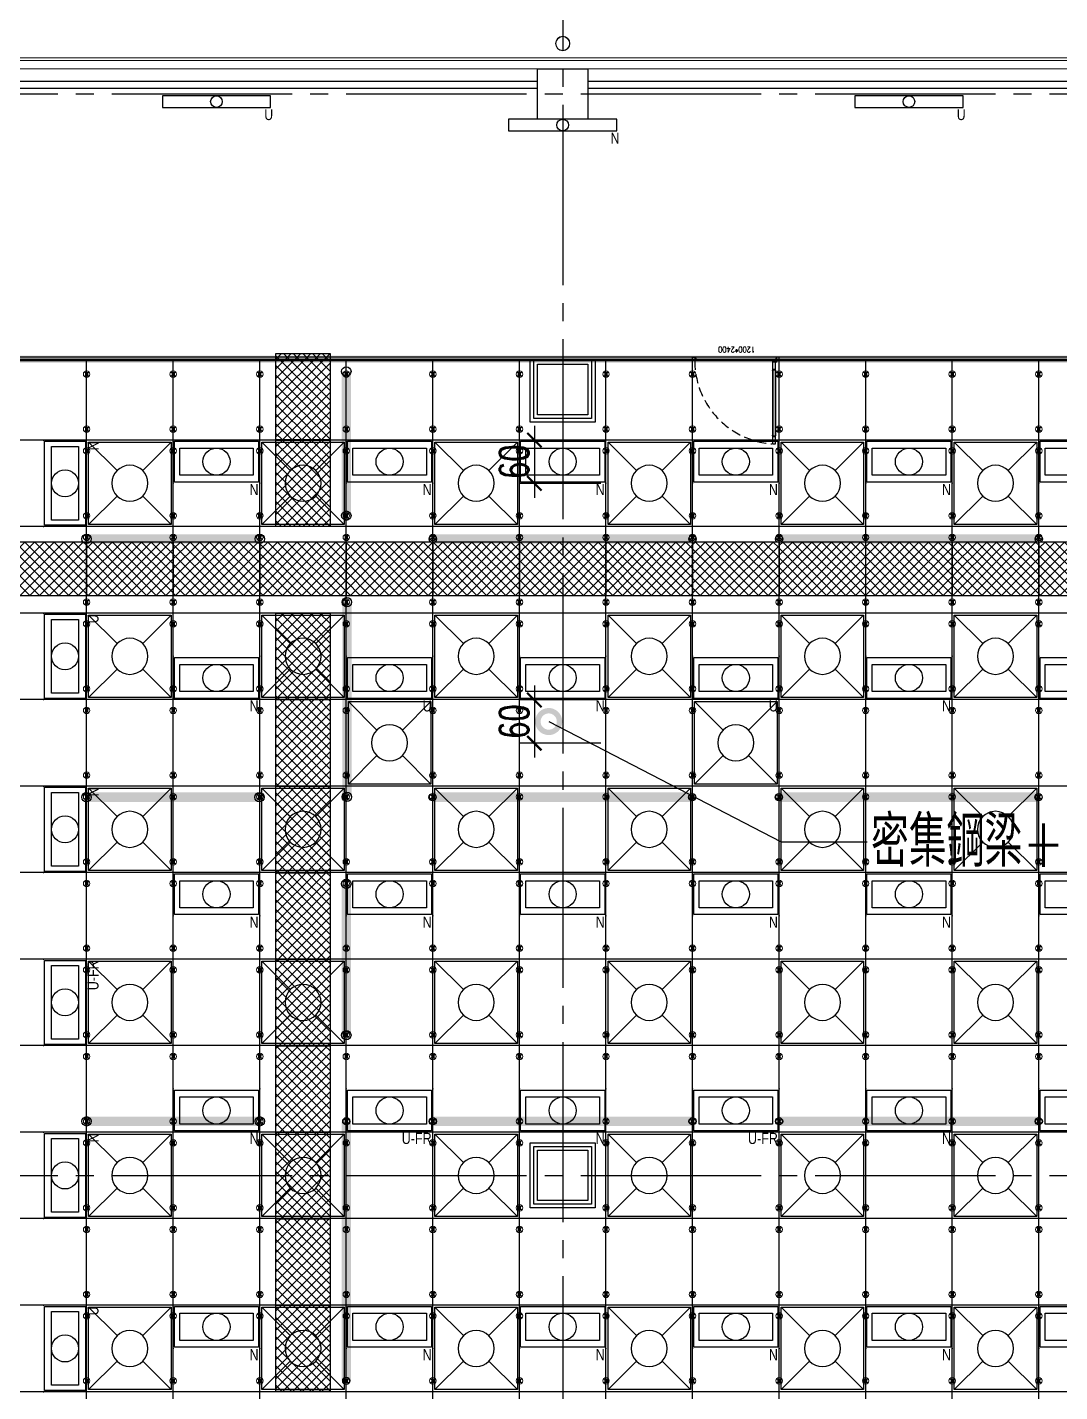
# Model space of a CAD drawing. Extents: x -17313 to 41501, y -1010 to 11880.
# Drawn here: x 2738 to 4169, y 7200 to 9092 of the extents above; entities that cross this region are included whole.
import ezdxf
from ezdxf.enums import TextEntityAlignment as Align

# ---------------------------------------------------------------- set-up
doc = ezdxf.new("R2010")
doc.units = 0
doc.header["$LTSCALE"] = 100
doc.linetypes.add('188K-SM-03-F10-ARCH-PA-Y2257103$0$AP5A-SM-03-F20-ARCH-PA-Y2230801+Y2230803$0$ALL-PA-TXT-Y2221201$0$DASHED', pattern=[19.05, 12.7, -6.35])
doc.linetypes.add('X-S-FAB-L10$0$COL-CEN-LIN', pattern=[3.25, 2.5, -0.25, 0.25, -0.25])
for name, color, linetype in [('0-xref', 8, 'Continuous'), ('188K-SM-03-F10-ARCH-CEIL-Y2257103$0$K-CEIL-4.2', 8, 'Continuous'), ('188K-SM-03-F10-ARCH-CEIL-Y2257103$0$K-CEIL-4.2-AREA', 8, 'Continuous'), ('188K-SM-03-F10-ARCH-PA-Y2257103$0$K-Door', 53, 'Continuous'), ('188K-SM-03-F10-ARCH-PA-Y2257103$0$K-P1S-4.2-單抗', 53, 'Continuous'), ('188K-SM-03-F10-ARCH-PA-Y2257103$0$K-岩棉 2hr 7.5-非抗', 53, 'Continuous'), ('188K-SM-06-F10-ELEC-LIGHT-Y2257103$0$E-LIGHT(W)-N', 253, 'Continuous'), ('188K-SM-06-F10-ELEC-LIGHT-Y2257103$0$E-LIGHT(W)-U FR', 253, 'Continuous'), ('188K-SM-06-F10-ELEC-LIGHT-Y2257103$0$E-LIGHT(W)-U XLPE', 253, 'Continuous'), ('188K-SM-06-F10-HVAC-FFU-Y2257103$0$AC-FFU-ULPA', 254, 'Continuous'), ('188K-SM-07-F15-ARCH-CATW-Y2257103$0$K-安全母索', 6, 'Continuous'), ('188K-SM-07-F15-ARCH-CATW-Y2257103$0$K-扶手', 160, 'Continuous'), ('188K-SM-07-F15-ARCH-CATW-Y2257103$0$K-貓道板-主走道', 171, 'Continuous'), ('X-S-FAB-L10$0$0-DIM-INT', 8, 'Continuous'), ('X-S-FAB-L10$0$0-DIM-TXT', 8, 'Continuous'), ('X-S-FAB-L10$0$A-OBJE-MEP', 8, 'Continuous'), ('X-S-FAB-L10$0$A-WALL-EX', 8, 'Continuous'), ('X-S-FAB-L10$0$BLOCK', 8, 'Continuous'), ('X-S-FAB-L10$0$CCL', 8, 'X-S-FAB-L10$0$COL-CEN-LIN'), ('X-S-FAB-L10$0$COL-S', 8, 'Continuous'), ('X-S-FAB-L10$0$TXT', 8, 'Continuous')]:
    doc.layers.add(name, color=color, linetype=linetype)
doc.layers.add('188K-SM-03-F10-ARCH-CEIL-Y2257103$0$K-吊點-標準', color=8, linetype='Continuous', lineweight=9)
doc.layers.add('188K-SM-06-F10-ELEC-LIGHT-Y2257103$0$Defpoints-CAS', color=253, linetype='Continuous', plot=False)
doc.styles.add('188K-SM-03-F10-ARCH-PA-Y2257103$0$AP5A-SM-03-F20-ARCH-PA-Y2230801+Y2230803$0$ALL-PA-TXT-Y2221201$0$Standard', font='txt.shx', dxfattribs={"bigfont": 'chineset.shx'})
doc.styles.add('188K-SM-06-F10-ELEC-LIGHT-Y2257103$0$Standard', font='arial.ttf')
doc.styles.add('X-S-FAB-L10$0$CHINA', font='simplex.shx', dxfattribs={"width": 0.75, "bigfont": 'chineset.shx'})
doc.styles.add('X-S-FAB-L10$0$DimStyUse', font='romans.shx', dxfattribs={"width": 0.7})
doc.styles.add('X-S-FAB-L10$0$Standard', font='', dxfattribs={"width": 0.8})
doc.styles.add('X-S-FAB-L10$0$TG_NOTE_TEXT', font='simplex.shx', dxfattribs={"width": 0.75, "bigfont": 'chineset.shx'})
doc.styles.get('X-S-FAB-L10$0$Standard').set_extended_font_data('Microsoft JhengHei')
doc.linetypes.add('188K-SM-07-F15-ARCH-CATW-Y2257103$0$FENCELINE1', pattern='A,6.35,-2.54,[133,ltypeshp.shx,S=2.54,R=0,X=-2.54,Y=0],-2.54,25.4', length=36.83)

# ---------------------------------------------------------------- blocks, each defined once
blk = doc.blocks.new('X-S-FAB-L10$0$FAB2-L05')
at = {"layer": 'X-S-FAB-L10$0$CCL'}
for p, q in [((-22680, 11005), (-22680, 0)), ((-26880, 9720), (1210, 9720)), ((-26880, 8220), (1210, 8220))]:
    blk.add_line(p, q, dxfattribs=at)
at = {"layer": 'X-S-FAB-L10$0$COL-S'}
for points in [[(-22715, 9755), (-22645, 9755), (-22645, 9685), (-22715, 9685)], [(-22715, 9345), (-22645, 9345), (-22645, 9275), (-22715, 9275)], [(-22715, 8255), (-22645, 8255), (-22645, 8185), (-22715, 8185)]]:
    blk.add_lwpolyline(points, close=True, dxfattribs=at)
blk = doc.blocks.new('X-S-FAB-L10$0$_DOTSMALL')
at = {"color": 0, "linetype": 'ByBlock', "const_width": 0.5}
blk.add_lwpolyline([(-0.0625, 0, 1), (0.0625, 0, 1)], format="xyb", close=True, dxfattribs=at)
blk = doc.blocks.new('X-S-FAB-L10$0$_ArchTick')
at = {"color": 0, "linetype": 'ByBlock', "const_width": 0.15}
blk.add_lwpolyline([(-0.5, -0.5), (0.5, 0.5)], dxfattribs=at)
blk = doc.blocks.new('X-S-FAB-L10')
at = {"layer": 'X-S-FAB-L10$0$0-DIM-INT'}
for p, q in [((3440.7, 8539.9), (3440.7, 8439.9)), ((3527.3, 8519.9), (3420.7, 8519.9)), ((3532.7, 8459.9), (3420.7, 8459.9)), ((3440.7, 8179.5), (3440.7, 8079.5)), ((3527.3, 8159.5), (3420.7, 8159.5)), ((3532.7, 8099.5), (3420.7, 8099.5))]:
    blk.add_line(p, q, dxfattribs=at)
at = {"layer": 'X-S-FAB-L10$0$A-OBJE-MEP', "lineweight": 0, "flags": 128}
blk.add_lwpolyline([(3489.5, 9070, 1), (3470.5, 9070, 1)], format="xyb", close=True, dxfattribs=at)
at = {"layer": 'X-S-FAB-L10$0$A-OBJE-MEP', "lineweight": 0}
blk.add_circle((3480, 9070), 10, dxfattribs=at)
at = {"layer": 'X-S-FAB-L10$0$A-WALL-EX', "lineweight": 0}
blk.add_line((1800, 9046.5), (6815, 9046.5), dxfattribs=at)
at = {"layer": 'X-S-FAB-L10$0$A-WALL-EX', "lineweight": 0, "flags": 128}
for points in [[(6815, 9050), (1800, 9050)], [(1800, 9050), (6815, 9050)], [(1800, 9050), (6815, 9050)], [(1800, 9050), (6815, 9050)], [(1800, 9050), (6815, 9050)], [(1800, 9050), (6815, 9050)], [(1800, 9050), (6815, 9050)], [(1800, 9050), (6815, 9050)], [(1796.5, 9035), (6815, 9035)]]:
    blk.add_lwpolyline(points, dxfattribs=at)
at = {"layer": 'X-S-FAB-L10$0$COL-S'}
for p, q in [((3445, 9035), (3515, 9035)), ((3445, 8965), (3445, 9035)), ((3515, 9035), (3515, 8965)), ((3515, 8965), (3445, 8965)), ((3445, 8625), (3515, 8625)), ((3445, 8555), (3445, 8625)), ((3515, 8625), (3515, 8555)), ((3515, 8555), (3445, 8555)), ((3445, 7535), (3515, 7535)), ((3445, 7465), (3445, 7535)), ((3515, 7535), (3515, 7465)), ((3515, 7465), (3445, 7465))]:
    blk.add_line(p, q, dxfattribs=at)
at = {"layer": 'X-S-FAB-L10$0$TXT', "linetype": 'ByBlock', "lineweight": -2}
blk.add_line((3782.7, 7962.7), (3902, 7962.7), dxfattribs=at)
blk.add_lwpolyline([(3460.6, 8129.5), (3782.7, 7962.7)], dxfattribs=at)
at = {"layer": 'X-S-FAB-L10$0$0-DIM-INT', "xscale": 20, "yscale": 20, "zscale": 20}
for p, rotation in [((3440.7, 8519.9), 90), ((3440.7, 8459.9), 270), ((3440.7, 8159.5), 90), ((3440.7, 8099.5), 270)]:
    blk.add_blockref('X-S-FAB-L10$0$_ArchTick', p, dxfattribs=dict(at, rotation=rotation))
at = {"layer": 'X-S-FAB-L10$0$BLOCK'}
blk.add_blockref('X-S-FAB-L10$0$FAB2-L05', (26160, -720), dxfattribs=at)
at = {"layer": 'X-S-FAB-L10$0$TXT', "lineweight": -2, "xscale": 60, "yscale": 60, "zscale": 60, "rotation": 152.6230326617996}
blk.add_blockref('X-S-FAB-L10$0$_DOTSMALL', (3460.6, 8129.5), dxfattribs=at)
at = {"style": 'X-S-FAB-L10$0$TG_NOTE_TEXT', "width": 0.5, "flags": 1}
for p in [(7463.3, 9020), (18268.3, 8649), (11197.8, 4800.2), (16485.8, 4800.2), (25420.3, 2635), (13360, 320, 0), (7463.3, -33.3)]:
    blk.add_attdef('WH', text='', height=20, dxfattribs=at).set_placement(p, align=Align.BOTTOM_LEFT)
at = {"width": 0.5}
for style, p in [('X-S-FAB-L10$0$TG_NOTE_TEXT', (7585, 9020)), ('X-S-FAB-L10$0$TG_NOTE_TEXT', (18390, 8649)), ('X-S-FAB-L10$0$TG_NOTE_TEXT', (11117.5, 4813.5)), ('X-S-FAB-L10$0$TG_NOTE_TEXT', (16607.5, 4813.5)), ('X-S-FAB-L10$0$TG_NOTE_TEXT', (25350, 2635)), ('X-S-FAB-L10$0$Standard', (13129.4, 325, 0)), ('X-S-FAB-L10$0$TG_NOTE_TEXT', (7585, -20))]:
    blk.add_attdef('DESC', text='', height=10, dxfattribs=dict(at, style=style)).set_placement(p, align=Align.BOTTOM_LEFT)
for tag, style, p in [('TYPE', 'X-S-FAB-L10$0$TG_NOTE_TEXT', (7619.3, 9020)), ('NO', 'X-S-FAB-L10$0$TG_NOTE_TEXT', (7650.1, 9020)), ('TYPE', 'X-S-FAB-L10$0$TG_NOTE_TEXT', (18424.2, 8649)), ('NO', 'X-S-FAB-L10$0$TG_NOTE_TEXT', (18455, 8649)), ('NO', 'X-S-FAB-L10$0$TG_NOTE_TEXT', (11088.6, 4813.5)), ('TYPE', 'X-S-FAB-L10$0$TG_NOTE_TEXT', (11151.8, 4813.5)), ('TYPE', 'X-S-FAB-L10$0$TG_NOTE_TEXT', (16641.8, 4813.5)), ('NO', 'X-S-FAB-L10$0$TG_NOTE_TEXT', (16672.6, 4813.5)), ('NO', 'X-S-FAB-L10$0$TG_NOTE_TEXT', (25313, 2635)), ('TYPE', 'X-S-FAB-L10$0$TG_NOTE_TEXT', (25350, 2635)), ('NO', 'X-S-FAB-L10$0$Standard', (13100, 320, 0)), ('TYPE', 'X-S-FAB-L10$0$Standard', (13129.4, 320, 0)), ('TYPE', 'X-S-FAB-L10$0$TG_NOTE_TEXT', (7619.3, -20)), ('NO', 'X-S-FAB-L10$0$TG_NOTE_TEXT', (7650.1, -20))]:
    blk.add_attdef(tag, text='', height=10, dxfattribs=dict(at, style=style)).set_placement(p, align=Align.BOTTOM_RIGHT)
for rotation, style, p in [(180, 'X-S-FAB-L10$0$Standard', (317.6, 7480)), (180, 'X-S-FAB-L10$0$Standard', (1217.6, 7480)), (90, 'X-S-FAB-L10$0$TG_NOTE_TEXT', (24310, 3647.5)), (270, 'X-S-FAB-L10$0$TG_NOTE_TEXT', (17080, 1605))]:
    blk.add_attdef('DESC', text='', height=10, rotation=rotation, dxfattribs=dict(at, style=style)).set_placement(p, align=Align.BOTTOM_LEFT)
for tag, rotation, style, p in [('TYPE', 180, 'X-S-FAB-L10$0$Standard', (317.6, 7480)), ('NO', 180, 'X-S-FAB-L10$0$Standard', (347, 7480)), ('TYPE', 180, 'X-S-FAB-L10$0$Standard', (1217.6, 7480)), ('NO', 180, 'X-S-FAB-L10$0$Standard', (1247, 7480)), ('TYPE', 90, 'X-S-FAB-L10$0$TG_NOTE_TEXT', (24310, 3647.5)), ('NO', 90, 'X-S-FAB-L10$0$TG_NOTE_TEXT', (24310, 3610.5)), ('TYPE', 270, 'X-S-FAB-L10$0$TG_NOTE_TEXT', (17080, 1605)), ('NO', 270, 'X-S-FAB-L10$0$TG_NOTE_TEXT', (17080, 1573))]:
    blk.add_attdef(tag, text='', height=10, rotation=rotation, dxfattribs=dict(at, style=style)).set_placement(p, align=Align.BOTTOM_RIGHT)
at = {"style": 'X-S-FAB-L10$0$TG_NOTE_TEXT', "width": 0.5, "flags": 1}
for rotation, p in [(180, (43, 7480)), (180, (943, 7480)), (90, (24310, 3717.8)), (270, (17080, 1711.7))]:
    blk.add_attdef('WH', text='', height=20, rotation=rotation, dxfattribs=at).set_placement(p, align=Align.BOTTOM_LEFT)
at = {"layer": 'X-S-FAB-L10$0$0-DIM-INT', "char_height": 40, "attachment_point": 5, "rotation": 90, "style": 'X-S-FAB-L10$0$DimStyUse'}
for insert in [(3412.7, 8489.9), (3412.7, 8129.5)]:
    blk.add_mtext('\\A1;60', dxfattribs=dict(at, insert=insert))
at = {"layer": 'X-S-FAB-L10$0$0-DIM-TXT', "style": 'X-S-FAB-L10$0$CHINA', "width": 0.75}
for p in [(667.4, 7855.1, -2689.4), (22627.4, 6728.8), (25644.7, 6728.8), (24778.8, 5569.1), (1118.3, 4980), (417.8, 4594.6), (23874.8, 4355), (22927.4, 4330.1), (23749.9, 3901.4), (417.8, 3765.2), (1118.3, 3730), (417.8, 3115.8), (536.9, 2227.8), (16909, 1782.7), (888.4, 880.5), (16977.4, 750), (18878.8, 750), (25641.2, 553.2), (21364, 526.9)]:
    blk.add_attdef('HIG', text='', height=80, dxfattribs=at).set_placement(p, align=Align.MIDDLE_LEFT)
at = {"layer": 'X-S-FAB-L10$0$TXT', "insert": (3907.3, 7998.2), "char_height": 70, "width": 1147.798, "attachment_point": 1, "line_spacing_factor": 1.2, "style": 'X-S-FAB-L10$0$CHINA'}
blk.add_mtext('密集鋼梁+高架地板 鋼梁中心間距60cm', dxfattribs=at)
blk = doc.blocks.new('188K-SM-03-F10-ARCH-CEIL-Y2257103$0$A$C2CA95053')
h = blk.add_hatch(color=256)
edge = h.paths.add_edge_path()
edge.add_arc((0, 0), 0.5, 0, 360)
for p, q in [((3.2, 3.2), (-3.2, -3.2)), ((3.2, -3.2), (-3.2, 3.2))]:
    blk.add_line(p, q)
blk.add_lwpolyline([(-1.6, 2.5), (-1.6, -2.5), (1.6, -2.5), (1.6, 2.5)], close=True)
for radius in [4.5, 0.5]:
    blk.add_circle((0, 0), radius)
blk = doc.blocks.new('188K-SM-03-F10-ARCH-CEIL-Y2257103$0$天花板吊點-附調整片 - 3_8_螺桿吊架 100 mm 高調整片-V1-1FL')
blk.add_blockref('188K-SM-03-F10-ARCH-CEIL-Y2257103$0$A$C2CA95053', (0, 0))
blk = doc.blocks.new('188K-SM-03-F10-ARCH-CEIL-Y2257103')
at = {"layer": '188K-SM-03-F10-ARCH-CEIL-Y2257103$0$K-CEIL-4.2'}
for p, q in [((2820, 312.7), (2820, 8632.2)), ((2940, 312.7), (2940, 8632.2)), ((3060, 312.7), (3060, 8632.2)), ((3180, 312.7), (3180, 8632.2)), ((3300, 312.7), (3300, 8632.2)), ((3420, 312.7), (3420, 8632.2)), ((3540, 312.7), (3540, 8632.2)), ((3660, 312.7), (3660, 8632.2)), ((3780, 312.7), (3780, 8632.2)), ((3900, 312.7), (3900, 8632.2)), ((4020, 312.7), (4020, 8632.2)), ((4140, 312.7), (4140, 8632.2)), ((19317.2, 8520), (1767.7, 8520)), ((19317.2, 8400), (1767.7, 8400)), ((19317.2, 8280), (1847.7, 8280)), ((19314.7, 8160), (1847.7, 8160)), ((19314.7, 8040), (1847.7, 8040)), ((19314.7, 7920), (1847.7, 7920)), ((19314.7, 7800), (1847.7, 7800)), ((19314.7, 7680), (1847.7, 7680)), ((19314.7, 7560), (1847.7, 7560)), ((19317.2, 7440), (1847.7, 7440)), ((19317.2, 7320), (1847.7, 7320)), ((21180, 7200), (1847.7, 7200))]:
    blk.add_line(p, q, dxfattribs=at)
at = {"layer": '188K-SM-03-F10-ARCH-CEIL-Y2257103$0$K-CEIL-4.2-AREA', "elevation": 0}
blk.add_lwpolyline([(24297.2, 2067.7), (16747.2, 2067.7), (16747.2, 312.7), (14882.2, 312.7), (14882.2, 42.7), (14157.7, 42.7), (14157.7, 312.7), (1847.7, 312.7), (1847.7, 8305.8), (1767.7, 8305.8), (1767.7, 8632.2), (17592.2, 8632.2), (17592.2, 8626.2), (18934.7, 8626.2), (18934.7, 8592.2), (19317.2, 8592.2), (19317.2, 7537.7), (19282.2, 7537.7), (19282.2, 7462.2), (19317.2, 7462.2), (19317.2, 7317.2), (21180, 7317.2)], dxfattribs=at)
at = {"layer": '188K-SM-03-F10-ARCH-CEIL-Y2257103$0$K-CEIL-4.2-AREA'}
for points in [[(3445, 8625), (3515, 8625), (3515, 8555), (3445, 8555)], [(3445, 7535), (3515, 7535), (3515, 7465), (3445, 7465)]]:
    blk.add_lwpolyline(points, close=True, dxfattribs=at)
at = {"layer": '188K-SM-03-F10-ARCH-CEIL-Y2257103$0$K-吊點-標準', "color": 170, "lineweight": 18, "rotation": 179.9999999999997}
for p in [(2820, 8611.3), (2940, 8611.3), (3060, 8611.3), (3180, 8611.3), (3300, 8611.3), (3420, 8611.3), (3540, 8611.3), (3660, 8611.3), (3780, 8611.3), (3900, 8611.3), (4020, 8611.3), (4140, 8611.3), (2820, 8535), (2940, 8535), (3060, 8535), (3180, 8535), (3300, 8535), (3420, 8535), (3540, 8535), (3660, 8535), (3780, 8535), (3900, 8535), (4020, 8535), (4140, 8535), (2820, 8505), (2940, 8505), (3060, 8505), (3180, 8505), (3300, 8505), (3420, 8505), (3540, 8505), (3660, 8505), (3780, 8505), (3900, 8505), (4020, 8505), (4140, 8505), (2820, 8415), (2940, 8415), (3060, 8415), (3180, 8415), (3300, 8415), (3420, 8415), (3540, 8415), (3660, 8415), (3780, 8415), (3900, 8415), (4020, 8415), (4140, 8415), (2820, 8385), (2940, 8385), (3060, 8385), (3180, 8385), (3300, 8385), (3420, 8385), (3540, 8385), (3660, 8385), (3780, 8385), (3900, 8385), (4020, 8385), (4140, 8385), (2820, 8295), (2940, 8295), (3060, 8295), (3180, 8295), (3300, 8295), (3420, 8295), (3540, 8295), (3660, 8295), (3780, 8295), (3900, 8295), (4020, 8295), (4140, 8295), (2820, 8265), (2940, 8265), (3060, 8265), (3180, 8265), (3300, 8265), (3420, 8265), (3540, 8265), (3660, 8265), (3780, 8265), (3900, 8265), (4020, 8265), (4140, 8265), (2820, 8175), (2940, 8175), (3060, 8175), (3180, 8175), (3300, 8175), (3420, 8175), (3540, 8175), (3660, 8175), (3780, 8175), (3900, 8175), (4020, 8175), (4140, 8175), (2820, 8145), (2940, 8145), (3060, 8145), (3180, 8145), (3300, 8145), (3420, 8145), (3540, 8145), (3660, 8145), (3780, 8145), (3900, 8145), (4020, 8145), (4140, 8145), (2820, 8055), (2940, 8055), (3060, 8055), (3180, 8055), (3300, 8055), (3420, 8055), (3540, 8055), (3660, 8055), (3780, 8055), (3900, 8055), (4020, 8055), (4140, 8055), (2820, 8025), (2940, 8025), (3060, 8025), (3180, 8025), (3300, 8025), (3420, 8025), (3540, 8025), (3660, 8025), (3780, 8025), (3900, 8025), (4020, 8025), (4140, 8025), (2820, 7935), (2940, 7935), (3060, 7935), (3180, 7935), (3300, 7935), (3420, 7935), (3540, 7935), (3660, 7935), (3780, 7935), (3900, 7935), (4020, 7935), (4140, 7935), (2820, 7905), (2940, 7905), (3060, 7905), (3180, 7905), (3300, 7905), (3420, 7905), (3540, 7905), (3660, 7905), (3780, 7905), (3900, 7905), (4020, 7905), (4140, 7905), (2820, 7815), (2940, 7815), (3060, 7815), (3180, 7815), (3300, 7815), (3420, 7815), (3540, 7815), (3660, 7815), (3780, 7815), (3900, 7815), (4020, 7815), (4140, 7815), (2820, 7785), (2940, 7785), (3060, 7785), (3180, 7785), (3300, 7785), (3420, 7785), (3540, 7785), (3660, 7785), (3780, 7785), (3900, 7785), (4020, 7785), (4140, 7785), (2820, 7695), (2940, 7695), (3060, 7695), (3180, 7695), (3300, 7695), (3420, 7695), (3540, 7695), (3660, 7695), (3780, 7695), (3900, 7695), (4020, 7695), (4140, 7695), (2820, 7665), (2940, 7665), (3060, 7665), (3180, 7665), (3300, 7665), (3420, 7665), (3540, 7665), (3660, 7665), (3780, 7665), (3900, 7665), (4020, 7665), (4140, 7665), (2820, 7575), (2940, 7575), (3060, 7575), (3180, 7575), (3300, 7575), (3420, 7575), (3540, 7575), (3660, 7575), (3780, 7575), (3900, 7575), (4020, 7575), (4140, 7575), (2820, 7545), (2940, 7545), (3060, 7545), (3180, 7545), (3300, 7545), (3420, 7545), (3540, 7545), (3660, 7545), (3780, 7545), (3900, 7545), (4020, 7545), (4140, 7545), (2820, 7455), (2940, 7455), (3060, 7455), (3180, 7455), (3300, 7455), (3420, 7455), (3540, 7455), (3660, 7455), (3780, 7455), (3900, 7455), (4020, 7455), (4140, 7455), (2820, 7425), (2940, 7425), (3060, 7425), (3180, 7425), (3300, 7425), (3420, 7425), (3540, 7425), (3660, 7425), (3780, 7425), (3900, 7425), (4020, 7425), (4140, 7425), (2820, 7335), (2940, 7335), (3060, 7335), (3180, 7335), (3300, 7335), (3420, 7335), (3540, 7335), (3660, 7335), (3780, 7335), (3900, 7335), (4020, 7335), (4140, 7335), (2820, 7305), (2940, 7305), (3060, 7305), (3180, 7305), (3300, 7305), (3420, 7305), (3540, 7305), (3660, 7305), (3780, 7305), (3900, 7305), (4020, 7305), (4140, 7305), (2820, 7215), (2940, 7215), (3060, 7215), (3180, 7215), (3300, 7215), (3420, 7215), (3540, 7215), (3660, 7215), (3780, 7215), (3900, 7215), (4020, 7215), (4140, 7215)]:
    blk.add_blockref('188K-SM-03-F10-ARCH-CEIL-Y2257103$0$天花板吊點-附調整片 - 3_8_螺桿吊架 100 mm 高調整片-V1-1FL', p, dxfattribs=at)
blk = doc.blocks.new('188K-SM-06-F10-HVAC-FFU-Y2257103$0$H-FU-U-12x12')
for p, q in [((423, 777), (28, 1172)), ((777, 777), (1172, 1172)), ((28, 28), (423, 423)), ((1172, 28), (777, 423))]:
    blk.add_line(p, q)
blk.add_lwpolyline([(1172, 28), (1172, 1172), (28, 1172), (28, 28)], close=True)
blk.add_circle((600, 600), 250)
blk = doc.blocks.new('188K-SM-06-F10-HVAC-FFU-Y2257103')
at = {"layer": '188K-SM-06-F10-HVAC-FFU-Y2257103$0$AC-FFU-ULPA', "xscale": -0.09999999999999432, "yscale": 0.09999999999999432, "zscale": 0.09999999999999432}
for p in [(2940, 8400), (3180, 8400), (3420, 8400), (3660, 8400), (3900, 8400), (4140, 8400), (2940, 8160), (3180, 8160), (3420, 8160), (3660, 8160), (3900, 8160), (4140, 8160), (3300, 8040), (3780, 8040), (2940, 7920), (3180, 7920), (3420, 7920), (3660, 7920), (3900, 7920), (4140, 7920), (2940, 7680), (3180, 7680), (3420, 7680), (3660, 7680), (3900, 7680), (4140, 7680), (2940, 7440), (3180, 7440), (3420, 7440), (3660, 7440), (3900, 7440), (4140, 7440), (2940, 7200), (3180, 7200), (3420, 7200), (3660, 7200), (3900, 7200), (4140, 7200)]:
    blk.add_blockref('188K-SM-06-F10-HVAC-FFU-Y2257103$0$H-FU-U-12x12', p, dxfattribs=at)
blk = doc.blocks.new('*U277')
for points in [[(-58.3, -28.3), (-58.3, 28.3), (58.3, 28.3), (58.3, -28.3)], [(-51, -18.8), (-51, 18.8), (51, 18.8), (51, -18.8)]]:
    blk.add_lwpolyline(points, close=True)
blk.add_circle((0, 0), 18.8)
at = {"layer": '188K-SM-06-F10-ELEC-LIGHT-Y2257103$0$Defpoints-CAS'}
for p in [(-60, 30), (60, 30), (-60, -30), (60, -30)]:
    blk.add_point(p, dxfattribs=at)
at = {"style": '188K-SM-06-F10-ELEC-LIGHT-Y2257103$0$Standard', "width": 0.8}
blk.add_text('N', height=15.5, dxfattribs=at).set_placement((58.3, -38.7), align=Align.MIDDLE_RIGHT)
blk = doc.blocks.new('*U278')
for points in [[(-58.3, -28.3), (-58.3, 28.3), (58.3, 28.3), (58.3, -28.3)], [(-51, -18.8), (-51, 18.8), (51, 18.8), (51, -18.8)]]:
    blk.add_lwpolyline(points, close=True)
blk.add_circle((0, 0), 18.8)
at = {"layer": '188K-SM-06-F10-ELEC-LIGHT-Y2257103$0$Defpoints-CAS'}
for p in [(-60, 30), (60, 30), (-60, -30), (60, -30)]:
    blk.add_point(p, dxfattribs=at)
at = {"style": '188K-SM-06-F10-ELEC-LIGHT-Y2257103$0$Standard', "width": 0.8}
blk.add_text('U', height=15.5, dxfattribs=at).set_placement((58.3, -38.7), align=Align.MIDDLE_RIGHT)
blk = doc.blocks.new('*U279')
for points in [[(-58.3, -28.3), (-58.3, 28.3), (58.3, 28.3), (58.3, -28.3)], [(-51, -18.8), (-51, 18.8), (51, 18.8), (51, -18.8)]]:
    blk.add_lwpolyline(points, close=True)
blk.add_circle((0, 0), 18.8)
at = {"layer": '188K-SM-06-F10-ELEC-LIGHT-Y2257103$0$Defpoints-CAS'}
for p in [(-60, 30), (60, 30), (-60, -30), (60, -30)]:
    blk.add_point(p, dxfattribs=at)
at = {"style": '188K-SM-06-F10-ELEC-LIGHT-Y2257103$0$Standard', "width": 0.8}
blk.add_text('U-FR', height=15.53, dxfattribs=at).set_placement((58.3, -38.7), align=Align.MIDDLE_RIGHT)
blk = doc.blocks.new('*U262')
at = {"ltscale": 600}
blk.add_lwpolyline([(-75, -8.1), (75, -8.1), (75, 8.1), (-75, 8.1)], close=True, dxfattribs=at)
blk.add_circle((0, 0), 8.1, dxfattribs=at)
at = {"style": '188K-SM-06-F10-ELEC-LIGHT-Y2257103$0$Standard', "width": 0.8}
blk.add_text('U', height=15, rotation=360, dxfattribs=at).set_placement((78.5, -18.1), align=Align.MIDDLE_RIGHT)
blk = doc.blocks.new('*U261')
at = {"ltscale": 600}
blk.add_lwpolyline([(75, 8.1), (-75, 8.1), (-75, -8.1), (75, -8.1)], close=True, dxfattribs=at)
blk.add_circle((0, 0), 8.1, dxfattribs=at)
at = {"style": '188K-SM-06-F10-ELEC-LIGHT-Y2257103$0$Standard', "width": 0.8}
blk.add_text('N', height=15, rotation=360, dxfattribs=at).set_placement((78.5, -18.1), align=Align.MIDDLE_RIGHT)
blk = doc.blocks.new('*U267')
for points in [[(-58.3, -28.3), (-58.3, 28.3), (58.3, 28.3), (58.3, -28.3)], [(-51, -18.8), (-51, 18.8), (51, 18.8), (51, -18.8)]]:
    blk.add_lwpolyline(points, close=True)
blk.add_circle((0, 0), 18.8)
at = {"layer": '188K-SM-06-F10-ELEC-LIGHT-Y2257103$0$Defpoints-CAS'}
for p in [(-60, 30), (60, 30), (-60, -30), (60, -30)]:
    blk.add_point(p, dxfattribs=at)
at = {"style": '188K-SM-06-F10-ELEC-LIGHT-Y2257103$0$Standard', "width": 0.8}
blk.add_text('N', height=15.5, dxfattribs=at).set_placement((58.3, -38.7), align=Align.MIDDLE_RIGHT)
blk = doc.blocks.new('*U266')
for points in [[(-58.3, -28.3), (-58.3, 28.3), (58.3, 28.3), (58.3, -28.3)], [(-51, -18.8), (-51, 18.8), (51, 18.8), (51, -18.8)]]:
    blk.add_lwpolyline(points, close=True)
blk.add_circle((0, 0), 18.8)
at = {"layer": '188K-SM-06-F10-ELEC-LIGHT-Y2257103$0$Defpoints-CAS'}
for p in [(-60, 30), (60, 30), (-60, -30), (60, -30)]:
    blk.add_point(p, dxfattribs=at)
at = {"style": '188K-SM-06-F10-ELEC-LIGHT-Y2257103$0$Standard', "width": 0.8}
blk.add_text('U', height=15.5, dxfattribs=at).set_placement((58.3, -38.7), align=Align.MIDDLE_RIGHT)
blk = doc.blocks.new('*U258')
for points in [[(-58.3, -28.3), (-58.3, 28.3), (58.3, 28.3), (58.3, -28.3)], [(-51, -18.8), (-51, 18.8), (51, 18.8), (51, -18.8)]]:
    blk.add_lwpolyline(points, close=True)
blk.add_circle((0, 0), 18.8)
at = {"layer": '188K-SM-06-F10-ELEC-LIGHT-Y2257103$0$Defpoints-CAS'}
for p in [(-60, 30), (60, 30), (-60, -30), (60, -30)]:
    blk.add_point(p, dxfattribs=at)
at = {"style": '188K-SM-06-F10-ELEC-LIGHT-Y2257103$0$Standard', "width": 0.8}
blk.add_text('U-FR', height=15.53, dxfattribs=at).set_placement((58.3, -38.7), align=Align.MIDDLE_RIGHT)
blk = doc.blocks.new('188K-SM-06-F10-ELEC-LIGHT-Y2257103')
at = {"layer": '188K-SM-06-F10-ELEC-LIGHT-Y2257103$0$E-LIGHT(W)-N'}
for name, p in [('*U261', (3480, 8956.9)), ('*U267', (3000, 8490)), ('*U267', (3240, 8490)), ('*U267', (3480, 8490)), ('*U267', (3720, 8490)), ('*U267', (3960, 8490)), ('*U267', (4200, 8490)), ('*U267', (3000, 8190)), ('*U267', (3480, 8190)), ('*U267', (3960, 8190)), ('*U267', (3000, 7890)), ('*U267', (3240, 7890)), ('*U267', (3480, 7890)), ('*U267', (3720, 7890)), ('*U267', (3960, 7890)), ('*U267', (4200, 7890)), ('*U267', (3000, 7590)), ('*U267', (3480, 7590)), ('*U267', (3960, 7590)), ('*U267', (3000, 7290)), ('*U267', (3240, 7290)), ('*U267', (3480, 7290)), ('*U267', (3720, 7290)), ('*U267', (3960, 7290)), ('*U267', (4200, 7290))]:
    blk.add_blockref(name, p, dxfattribs=at)
at = {"layer": '188K-SM-06-F10-ELEC-LIGHT-Y2257103$0$E-LIGHT(W)-N', "rotation": 90}
for p in [(2790, 8460), (2790, 7980), (2790, 7500)]:
    blk.add_blockref('*U277', p, dxfattribs=at)
at = {"layer": '188K-SM-06-F10-ELEC-LIGHT-Y2257103$0$E-LIGHT(W)-U FR', "rotation": 90}
blk.add_blockref('*U279', (2790, 7740), dxfattribs=at)
at = {"layer": '188K-SM-06-F10-ELEC-LIGHT-Y2257103$0$E-LIGHT(W)-U FR'}
for p in [(3240, 7590), (3720, 7590), (4200, 7590)]:
    blk.add_blockref('*U258', p, dxfattribs=at)
at = {"layer": '188K-SM-06-F10-ELEC-LIGHT-Y2257103$0$E-LIGHT(W)-U XLPE'}
for name, p in [('*U262', (3000, 8989.4, 0)), ('*U262', (3960, 8989.4, 0)), ('*U266', (3240, 8190)), ('*U266', (3720, 8190)), ('*U266', (4200, 8190))]:
    blk.add_blockref(name, p, dxfattribs=at)
at = {"layer": '188K-SM-06-F10-ELEC-LIGHT-Y2257103$0$E-LIGHT(W)-U XLPE', "rotation": 90}
for p in [(2790, 8220), (2790, 7260)]:
    blk.add_blockref('*U278', p, dxfattribs=at)
blk = doc.blocks.new('188K-SM-03-F10-ARCH-PA-Y2257103$0$單開庫板門-1200x2400)圓型拉環鎖+輔助鎖)')
at = {"ltscale": 0.1}
for p, q in [((26008.6, -11403.6), (26004.5, -11403.6)), ((26004.5, -11403.6), (26004.5, -11414.1)), ((26008.6, -11414.1), (26008.6, -11403.6)), ((26004.5, -11414.1), (26004.5, -11415.3)), ((26004.5, -11414.1), (26008.6, -11414.1)), ((26004.5, -11415.4), (26004.6, -11415.5)), ((26008.6, -11414), (26004.6, -11414)), ((26004.6, -11414.3), (26004.6, -11414.2)), ((26004.6, -11415.3), (26004.6, -11414.5)), ((26004.7, -11414.1), (26006.5, -11414.1)), ((26005.1, -11414.4), (26004.7, -11414.4)), ((26004.7, -11414.5), (26005.1, -11414.5)), ((26004.7, -11414.5), (26004.7, -11506)), ((26004.7, -11506), (26004.7, -11414.5)), ((26004.7, -11414.5), (26004.7, -11414.5)), ((26004.7, -11415.4), (26004.7, -11415.3)), ((26005.2, -11414.4), (26005.2, -11414.4)), ((26006.5, -11414.1), (26006.6, -11414.1)), ((26006.6, -11414.1), (26006.6, -11414.1)), ((26006.6, -11414.1), (26008.4, -11414.1)), ((26008.4, -11414.4), (26008, -11414.4)), ((26008, -11414.4), (26008, -11414.4)), ((26008, -11414.5), (26008.4, -11414.5)), ((26008.4, -11506), (26008.4, -11414.5)), ((26008.4, -11414.5), (26008.4, -11414.5)), ((26008.4, -11414.5), (26008.4, -11506)), ((26008.4, -11415.3), (26008.4, -11415.4)), ((26008.5, -11414.2), (26008.5, -11414.3)), ((26008.5, -11414.5), (26008.5, -11415.3)), ((26008.5, -11415.5), (26008.6, -11415.4)), ((26008.6, -11415.3), (26008.6, -11414.1)), ((26008.6, -11506.4), (26004.5, -11506.4)), ((26004.5, -11506.4), (26004.5, -11518)), ((26004.7, -11506), (26004.7, -11506)), ((26008.4, -11506), (26008.4, -11506)), ((26008.6, -11518), (26008.6, -11506.4)), ((25999.5, -11519.7), (25999.5, -11523.2)), ((26002.5, -11519.1), (26000, -11519.1)), ((26000, -11523.7), (26002.4, -11523.7)), ((26002.4, -11523.7), (26004.1, -11522.6)), ((26002.9, -11518.5), (26002.6, -11518.5)), ((26002.6, -11518.5), (26002.6, -11521)), ((26002.6, -11521.9), (26002.6, -11519.3)), ((26002.6, -11521), (26002.9, -11521)), ((26003.4, -11521.9), (26002.6, -11521.9)), ((26002.9, -11521), (26002.9, -11518.5)), ((26003.3, -11522.2), (26003.3, -11522)), ((26003.3, -11522), (26003.4, -11522)), ((26004, -11522.2), (26003.3, -11522.2)), ((26008.3, -11517.5), (26003.6, -11517.5)), ((26003.6, -11517.5), (26003.6, -11517.7)), ((26003.6, -11517.7), (26008.3, -11517.7)), ((26004.1, -11521.9), (26003.9, -11521.9)), ((26003.9, -11522), (26004, -11522)), ((26004, -11522), (26004, -11522.2)), ((26004.2, -11522.4), (26004.2, -11521.9)), ((26004.5, -11518), (26008.6, -11518)), ((26008.3, -11517.7), (26008.3, -11517.5)), ((26114.8, -11521.9), (26115.1, -11521.9)), ((26114.8, -11522.4), (26114.8, -11521.9)), ((26114.9, -11522), (26114.9, -11522.2)), ((26115.1, -11522), (26114.9, -11522)), ((26114.9, -11522.2), (26115.7, -11522.2)), ((26116.6, -11523.7), (26114.9, -11522.6)), ((26115.5, -11521.9), (26116.3, -11521.9)), ((26115.7, -11522), (26115.5, -11522)), ((26115.7, -11522.2), (26115.7, -11522)), ((26116.3, -11521.9), (26116.3, -11519.3)), ((26116.5, -11519.1), (26119, -11519.1)), ((26119, -11523.7), (26116.6, -11523.7)), ((26119.5, -11519.7), (26119.5, -11523.2))]:
    blk.add_line(p, q, dxfattribs=at)
blk.add_lwpolyline([(26006.6, -11506.4), (26006.5, -11506.3), (26004.7, -11506.3, -0.414214), (26004.6, -11506.3), (26004.6, -11506.1, -0.414214), (26004.7, -11506.1), (26005.1, -11506.1, 0.414214), (26005.2, -11506.1), (26005.2, -11506, 0.414214), (26005.1, -11506), (26004.7, -11506, -0.414214), (26004.6, -11506), (26004.6, -11505.2, -0.414214), (26004.7, -11505.2), (26004.7, -11505.2, 0.414214), (26004.7, -11505.2), (26004.7, -11505, 0.72636), (26004.6, -11505), (26004.5, -11505.1, 0.158507), (26004.5, -11505.2), (26004.5, -11506.4, 0.414214), (26004.6, -11506.5), (26008.6, -11506.5, 0.414214), (26008.6, -11506.4), (26008.6, -11505.2, 0.158507), (26008.6, -11505.1), (26008.5, -11505, 0.72636), (26008.4, -11505), (26008.4, -11505.2, 0.414214), (26008.5, -11505.2, -0.414214), (26008.5, -11505.2), (26008.5, -11506, -0.414214), (26008.4, -11506), (26008, -11506, 0.414214), (26008, -11506), (26008, -11506.1, 0.414214), (26008, -11506.1), (26008.4, -11506.1, -0.414214), (26008.5, -11506.1), (26008.5, -11506.3, -0.414214), (26008.4, -11506.3), (26006.6, -11506.3)], format="xyb", close=True, dxfattribs=at)
for points in [[(25999.5, -11518.9), (25999.5, -11523.9)], [(26119.5, -11518.9), (26119.5, -11523.9)]]:
    blk.add_lwpolyline(points)
at = {"linetype": '188K-SM-03-F10-ARCH-PA-Y2257103$0$AP5A-SM-03-F20-ARCH-PA-Y2230801+Y2230803$0$ALL-PA-TXT-Y2221201$0$DASHED', "ltscale": 0.01}
blk.add_arc((26001.1, -11518.7), 115.3, 359.8531, 85.8135, dxfattribs=at)
at = {"ltscale": 0.1}
for centre, radius, start, end in [((26004.6, -11414.1), 0.0313, 90, 180), ((26004.6, -11415.3), 0.0313, 180, 216.0274), ((26004.7, -11414.2), 0.0313, 90, 180), ((26004.7, -11414.3), 0.0313, 180, 270), ((26004.7, -11414.5), 0.0313, 90, 180), ((26004.7, -11415.3), 0.0209, 180, 270), ((26004.7, -11415.4), 0.0313, 216.0274, 360), ((26004.7, -11415.3), 0.0209, 360, 90), ((26005.1, -11414.4), 0.0313, 270, 0), ((26005.1, -11414.4), 0.0313, 0, 90), ((26008, -11414.4), 0.0313, 90, 180), ((26008, -11414.4), 0.0313, 180, 270), ((26008.4, -11414.2), 0.0313, 360, 90), ((26008.4, -11414.3), 0.0313, 270, 0), ((26008.4, -11414.5), 0.0313, 0, 90), ((26008.5, -11415.3), 0.0209, 90, 180), ((26008.5, -11415.4), 0.0313, 180, 323.9726), ((26008.5, -11415.3), 0.0209, 270, 360), ((26008.6, -11414.1), 0.0313, 360, 90), ((26008.6, -11415.3), 0.0313, 323.9726, 360)]:
    blk.add_arc(centre, radius, start, end, dxfattribs=at)
for centre, major_axis, start_param, end_param in [((26000, -11519.7), (0.369, -0.369), 2.356194, 3.926991), ((26000, -11523.2), (-0.369, -0.369), 5.497787, 7.068583), ((26002.5, -11519.3), (0.111, -0.111), 7.068583, 8.63938), ((26003.4, -11521.9), (-0.0369, -0.0369), 0.785398, 3.926991), ((26003.9, -11521.9), (-0.0369, -0.0369), 3.926991, 7.068583), ((26004.1, -11521.9), (0.0369, -0.0369), 7.068583, 8.63938), ((26003.9, -11522.4), (0.221, -0.221), 6.162283, 7.068583), ((26114.8, -11521.9), (-0.0369, -0.0369), -2.356194, -0.785398), ((26115.1, -11522.4), (-0.221, -0.221), -0.785398, 0.120903), ((26115.1, -11521.9), (0.0369, -0.0369), -0.785398, 2.356194), ((26115.5, -11521.9), (0.0369, -0.0369), 2.356194, 5.497787), ((26116.5, -11519.3), (-0.111, -0.111), -2.356194, -0.785398), ((26119, -11519.7), (-0.369, -0.369), 2.356194, 3.926991), ((26119, -11523.2), (0.369, -0.369), -0.785398, 0.785398)]:
    blk.add_ellipse(centre, major_axis=major_axis, ratio=1, start_param=start_param, end_param=end_param, dxfattribs=at)
at = {"ltscale": 0.1, "extrusion": (0, 0, -1)}
blk.add_ellipse((26003.1, -11517.9), major_axis=(-0.516, 0.516), ratio=1, start_param=5.497787, end_param=11.780972, dxfattribs=at)
at = {"color": 8, "ltscale": 0.1, "style": '188K-SM-03-F10-ARCH-PA-Y2257103$0$AP5A-SM-03-F20-ARCH-PA-Y2230801+Y2230803$0$ALL-PA-TXT-Y2221201$0$Standard', "width": 0.85}
blk.add_text('1200*2400', height=8, dxfattribs=at).set_placement((26058.4, -11534.4), align=Align.MIDDLE_CENTER)
blk = doc.blocks.new('188K-SM-03-F10-ARCH-PA-Y2257103')
at = {"layer": '188K-SM-03-F10-ARCH-PA-Y2257103$0$K-P1S-4.2-單抗'}
for p, q in [((7405, 8635, 0), (1780, 8635, 0)), ((7405, 8630, 0), (1780, 8630, 0))]:
    blk.add_line(p, q, dxfattribs=at)
for points in [[(3525, 8630), (3525, 8545), (3435, 8545), (3435, 8630)], [(3520, 8630), (3520, 8550), (3440, 8550), (3440, 8630)]]:
    blk.add_lwpolyline(points, dxfattribs=at)
for points in [[(3435, 7545), (3525, 7545), (3525, 7455), (3435, 7455)], [(3440, 7540), (3520, 7540), (3520, 7460), (3440, 7460)]]:
    blk.add_lwpolyline(points, close=True, dxfattribs=at)
at = {"layer": '188K-SM-03-F10-ARCH-PA-Y2257103$0$K-岩棉 2hr 7.5-非抗'}
for p, q in [((3445, 9017.5, 0), (2675, 9017.5, 0)), ((4285, 9017.5, 0), (3515, 9017.5, 0)), ((3445, 9007.5, 0), (2675, 9007.5, 0)), ((4285, 9007.5, 0), (3515, 9007.5, 0))]:
    blk.add_line(p, q, dxfattribs=at)
at = {"layer": '188K-SM-03-F10-ARCH-PA-Y2257103$0$K-Door', "rotation": 180}
blk.add_blockref('188K-SM-03-F10-ARCH-PA-Y2257103$0$單開庫板門-1200x2400)圓型拉環鎖+輔助鎖)', (29779.5, -2888.9, 0), dxfattribs=at)
blk = doc.blocks.new('188K-SM-07-F15-ARCH-CATW-Y2257103$0$貓道板-749x1196.5(主走道)')
h = blk.add_hatch()
h.set_pattern_fill('ANSI37', color=256, scale=30)
h.set_pattern_definition([(45, (0.75, 3e-16), (-67.352, 67.352), []), (135, (0.75, 3e-16), (-67.352, -67.352), [])])
h.paths.add_polyline_path([(-1199, 0), (-1199, 750), (-1, 750), (-1, 0)])
blk.add_lwpolyline([(-1199, 0), (-1199, 750), (-1, 750), (-1, 0)], close=True)
blk = doc.blocks.new('188K-SM-07-F15-ARCH-CATW-Y2257103$0$母索-2.4')
at = {"const_width": 13}
blk.add_lwpolyline([(0, 0), (0, 240)], dxfattribs=at)
for centre in [(0, 240), (0, 0)]:
    blk.add_circle(centre, 6.5)
blk = doc.blocks.new('188K-SM-07-F15-ARCH-CATW-Y2257103$0$母索-3.6')
at = {"const_width": 13}
blk.add_lwpolyline([(0, 0), (0, 360)], dxfattribs=at)
for centre in [(0, 360, 0), (0, 0)]:
    blk.add_circle(centre, 5)
blk = doc.blocks.new('188K-SM-07-F15-ARCH-CATW-Y2257103$0$母索-2.1')
at = {"const_width": 13}
blk.add_lwpolyline([(0, 0), (210, 0)], dxfattribs=at)
for centre in [(0, 0), (210, 0)]:
    blk.add_circle(centre, 6.5)
blk = doc.blocks.new('188K-SM-07-F15-ARCH-CATW-Y2257103$0$母索-2.7')
at = {"const_width": 13}
blk.add_lwpolyline([(0, 0), (270, 0)], dxfattribs=at)
for centre in [(0, 0), (270, 0)]:
    blk.add_circle(centre, 6.5)
blk = doc.blocks.new('188K-SM-07-F15-ARCH-CATW-Y2257103$0$母索-2.0')
at = {"const_width": 13}
blk.add_lwpolyline([(0, 0), (200, 0)], dxfattribs=at)
for centre in [(0, 0), (200, 0)]:
    blk.add_circle(centre, 6.5)
blk = doc.blocks.new('188K-SM-07-F15-ARCH-CATW-Y2257103')
at = {"layer": '188K-SM-07-F15-ARCH-CATW-Y2257103$0$K-扶手', "linetype": '188K-SM-07-F15-ARCH-CATW-Y2257103$0$FENCELINE1', "ltscale": 0.03, "const_width": 10, "elevation": 0}
blk.add_lwpolyline([(1775, 8632.2), (4260, 8632.2)], dxfattribs=at)
at = {"layer": '188K-SM-07-F15-ARCH-CATW-Y2257103$0$K-安全母索'}
for name, p, rotation in [('188K-SM-07-F15-ARCH-CATW-Y2257103$0$母索-2.0', (3180, 8615.1), 270), ('188K-SM-07-F15-ARCH-CATW-Y2257103$0$母索-2.4', (3060, 8382.8), 90), ('188K-SM-07-F15-ARCH-CATW-Y2257103$0$母索-3.6', (3300, 8382.8), 270), ('188K-SM-07-F15-ARCH-CATW-Y2257103$0$母索-3.6', (3780, 8382.8), 270), ('188K-SM-07-F15-ARCH-CATW-Y2257103$0$母索-2.7', (3180.8, 8295), 270), ('188K-SM-07-F15-ARCH-CATW-Y2257103$0$母索-2.4', (3059.6, 8024.6), 90), ('188K-SM-07-F15-ARCH-CATW-Y2257103$0$母索-3.6', (3299.6, 8024.6), 270), ('188K-SM-07-F15-ARCH-CATW-Y2257103$0$母索-3.6', (3779.6, 8024.6), 270), ('188K-SM-07-F15-ARCH-CATW-Y2257103$0$母索-2.1', (3180, 7904.5), 270), ('188K-SM-07-F15-ARCH-CATW-Y2257103$0$母索-2.4', (3060, 7575), 90), ('188K-SM-07-F15-ARCH-CATW-Y2257103$0$母索-3.6', (3300, 7575), 270), ('188K-SM-07-F15-ARCH-CATW-Y2257103$0$母索-3.6', (3780, 7575), 270)]:
    blk.add_blockref(name, p, dxfattribs=dict(at, rotation=rotation))
blk.add_blockref('188K-SM-07-F15-ARCH-CATW-Y2257103$0$母索-3.6', (3180, 7215, 0), dxfattribs=at)
at = {"layer": '188K-SM-07-F15-ARCH-CATW-Y2257103$0$K-貓道板-主走道', "xscale": 0.1, "yscale": 0.1, "zscale": 0.1}
for p, rotation in [((3082.5, 8520), 269.9999999999999), ((3082.5, 8400), 269.9999999999999), ((2700, 8379), 180), ((2820, 8379), 180), ((2940, 8379), 180), ((3060, 8379), 180), ((3180, 8379), 180), ((3300, 8379), 180), ((3420, 8379), 180), ((3540, 8379), 180), ((3660, 8379), 180), ((3780, 8379), 180), ((3900, 8379), 180), ((4020, 8379), 180), ((4140, 8379), 180), ((3082.5, 8160), 269.9999999999999), ((3082.5, 8040), 269.9999999999999), ((3082.5, 7920), 269.9999999999999), ((3082.5, 7800), 269.9999999999999), ((3082.5, 7680), 269.9999999999999), ((3082.5, 7560), 269.9999999999999), ((3082.5, 7440), 269.9999999999999), ((3082.5, 7320), 269.9999999999999), ((3082.5, 7200), 269.9999999999999)]:
    blk.add_blockref('188K-SM-07-F15-ARCH-CATW-Y2257103$0$貓道板-749x1196.5(主走道)', p, dxfattribs=dict(at, rotation=rotation))

msp = doc.modelspace()

# ---------------------------------------------------------------- block references
at = {"layer": '0-xref'}
for name in ['X-S-FAB-L10', '188K-SM-06-F10-ELEC-LIGHT-Y2257103', '188K-SM-03-F10-ARCH-PA-Y2257103', '188K-SM-03-F10-ARCH-CEIL-Y2257103', '188K-SM-07-F15-ARCH-CATW-Y2257103', '188K-SM-06-F10-HVAC-FFU-Y2257103']:
    msp.add_blockref(name, (0, 0), dxfattribs=at)

doc.saveas('drawing.dxf')
